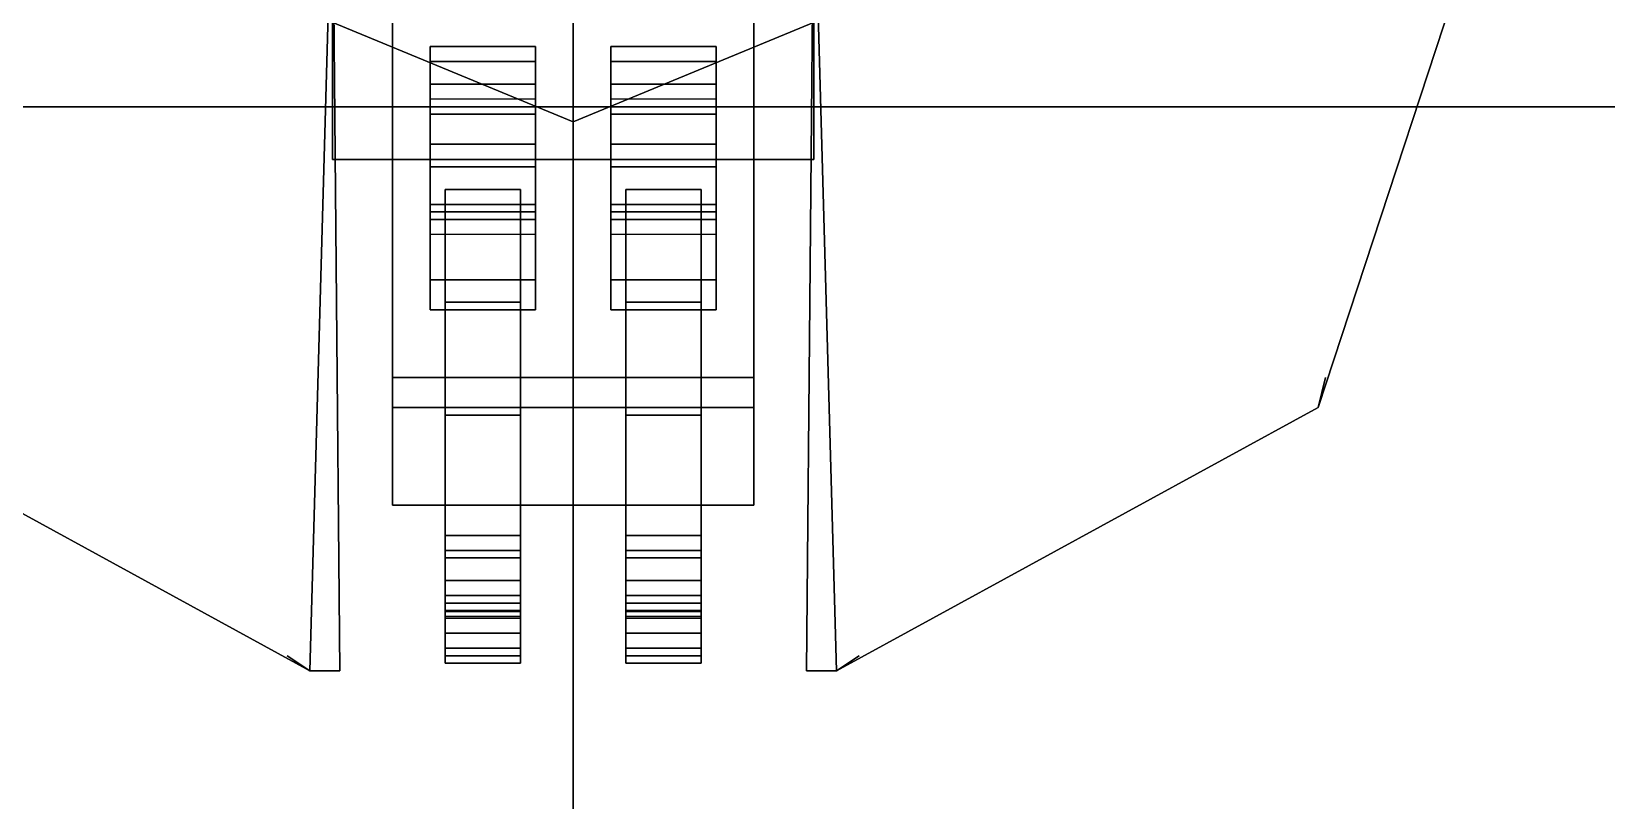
# Model space of a CAD drawing. Header units: millimetres. Extents: x -6 to 6, y -93 to 86.
# Drawn here: x -0.72 to 1.373, y -27.142 to -26.12 of the extents above; entities that cross this region are included whole.
import ezdxf

# ---------------------------------------------------------------- set-up
doc = ezdxf.new("R2010")
doc.units = ezdxf.units.MM
doc.layers.add('sleeve', color=5, linetype='Continuous')
doc.layers.add('turret', color=2, linetype='Continuous')

msp = doc.modelspace()

# ---------------------------------------------------------------- linework, layer by layer
for points in [[(3.04, -26.22, 5.08), (3.04, -19.19, 5.19), (-3.04, -19.19, 5.19), (-3.04, -26.22, 5.08)], [(5.9628, -21.917, 2.9464), (-5.9628, -21.917, 2.9464), (-5.911, -30.6546, 2.874), (5.911, -30.6546, 2.874)], [(0, -30.6546, -3.3786), (-1.4855, -30.6546, -3.1716), (-1.4855, -21.917, -3.5443), (0, -21.917, -3.741)], [(0, -21.917, -3.741), (1.4855, -21.917, -3.5443), (1.4855, -30.6546, -3.1716), (0, -30.6546, -3.3786)], [(1.94, -27.19, 7.37), (2.46, -25.75, 7.37), (-2.46, -25.75, 7.37), (-1.94, -27.19, 7.37)], [(3, -32.38, 5.11), (3.04, -26.22, 5.08), (-3.04, -26.22, 5.08), (-3, -32.38, 5.11)]]:
    msp.add_3dface(points)
at = {"layer": 'sleeve'}
for points in [[(0.24, -26.62, 9.19), (0.24, -25.59, 9.19), (-0.24, -25.59, 9.19), (-0.24, -26.62, 9.19)], [(-0.24, -26.58, 8.88), (-0.24, -25.59, 8.88), (0.24, -25.59, 8.88), (0.24, -26.58, 8.88)], [(-0.24, -25.59, 9.19), (-0.24, -25.59, 8.88), (-0.24, -26.58, 8.88), (-0.24, -26.58, 9.19)], [(0.24, -26.58, 8.88), (0.24, -25.59, 8.88), (0.24, -25.59, 9.19), (0.24, -26.58, 9.19)], [(-0.19, -26.14, 9.41), (-0.19, -26.16, 9.36), (-0.19, -26.27, 9.34), (-0.19, -26.23, 9.44)], [(-0.05, -26.23, 9.44), (-0.05, -26.14, 9.41), (-0.19, -26.14, 9.41), (-0.19, -26.23, 9.44)], [(-0.05, -26.14, 9.41), (-0.05, -26.16, 9.36), (-0.19, -26.16, 9.36), (-0.19, -26.14, 9.41)], [(-0.05, -26.27, 9.34), (-0.05, -26.16, 9.36), (-0.05, -26.14, 9.41), (-0.05, -26.23, 9.44)], [(0.19, -26.23, 9.44), (0.19, -26.14, 9.41), (0.05, -26.14, 9.41), (0.05, -26.23, 9.44)], [(0.05, -26.14, 9.41), (0.05, -26.16, 9.36), (0.05, -26.27, 9.34), (0.05, -26.23, 9.44)], [(0.19, -26.14, 9.41), (0.19, -26.16, 9.36), (0.05, -26.16, 9.36), (0.05, -26.14, 9.41)], [(0.19, -26.27, 9.34), (0.19, -26.16, 9.36), (0.19, -26.14, 9.41), (0.19, -26.23, 9.44)], [(-0.19, -26.16, 9.36), (-0.19, -26.19, 9.29), (-0.19, -26.29, 9.24), (-0.19, -26.27, 9.34)], [(-0.05, -26.16, 9.36), (-0.05, -26.19, 9.29), (-0.19, -26.19, 9.29), (-0.19, -26.16, 9.36)], [(-0.05, -26.29, 9.24), (-0.05, -26.19, 9.29), (-0.05, -26.16, 9.36), (-0.05, -26.27, 9.34)], [(0.19, -26.16, 9.36), (0.19, -26.19, 9.29), (0.05, -26.19, 9.29), (0.05, -26.16, 9.36)], [(0.05, -26.16, 9.36), (0.05, -26.19, 9.29), (0.05, -26.29, 9.24), (0.05, -26.27, 9.34)], [(0.19, -26.29, 9.24), (0.19, -26.19, 9.29), (0.19, -26.16, 9.36), (0.19, -26.27, 9.34)], [(-0.19, -26.19, 9.29), (-0.19, -26.21, 9.19), (-0.19, -26.3, 9.19), (-0.19, -26.29, 9.24)], [(-0.05, -26.19, 9.29), (-0.05, -26.21, 9.19), (-0.19, -26.21, 9.19), (-0.19, -26.19, 9.29)], [(-0.05, -26.3, 9.19), (-0.05, -26.21, 9.19), (-0.05, -26.19, 9.29), (-0.05, -26.29, 9.24)], [(0.05, -26.19, 9.29), (0.05, -26.21, 9.19), (0.05, -26.3, 9.19), (0.05, -26.29, 9.24)], [(0.19, -26.19, 9.29), (0.19, -26.21, 9.19), (0.05, -26.21, 9.19), (0.05, -26.19, 9.29)], [(0.19, -26.3, 9.19), (0.19, -26.21, 9.19), (0.19, -26.19, 9.29), (0.19, -26.29, 9.24)], [(-0.19, -26.23, 9.44), (-0.19, -26.27, 9.34), (-0.05, -26.27, 9.34), (-0.05, -26.23, 9.44)], [(0.05, -26.23, 9.44), (0.05, -26.27, 9.34), (0.19, -26.27, 9.34), (0.19, -26.23, 9.44)], [(-0.19, -26.27, 9.34), (-0.19, -26.29, 9.24), (-0.05, -26.29, 9.24), (-0.05, -26.27, 9.34)], [(0.05, -26.27, 9.34), (0.05, -26.29, 9.24), (0.19, -26.29, 9.24), (0.19, -26.27, 9.34)], [(-0.19, -26.29, 9.24), (-0.19, -26.3, 9.19), (-0.05, -26.3, 9.19), (-0.05, -26.29, 9.24)], [(0.05, -26.29, 9.24), (0.05, -26.3, 9.19), (0.19, -26.3, 9.19), (0.19, -26.29, 9.24)], [(-0.19, -26.3, 9.48), (-0.19, -26.35, 9.34), (-0.19, -26.45, 9.28), (-0.19, -26.36, 9.51)], [(-0.05, -26.3, 9.48), (-0.05, -26.35, 9.34), (-0.19, -26.35, 9.34), (-0.19, -26.3, 9.48)], [(-0.05, -26.36, 9.51), (-0.05, -26.3, 9.48), (-0.19, -26.3, 9.48), (-0.19, -26.36, 9.51)], [(-0.05, -26.45, 9.28), (-0.05, -26.35, 9.34), (-0.05, -26.3, 9.48), (-0.05, -26.36, 9.51)], [(0.05, -26.3, 9.48), (0.05, -26.35, 9.34), (0.05, -26.45, 9.28), (0.05, -26.36, 9.51)], [(0.19, -26.3, 9.48), (0.19, -26.35, 9.34), (0.05, -26.35, 9.34), (0.05, -26.3, 9.48)], [(0.19, -26.36, 9.51), (0.19, -26.3, 9.48), (0.05, -26.3, 9.48), (0.05, -26.36, 9.51)], [(0.19, -26.45, 9.28), (0.19, -26.35, 9.34), (0.19, -26.3, 9.48), (0.19, -26.36, 9.51)], [(-0.17, -26.48, 8.03), (-0.17, -26.33, 7.98), (-0.07, -26.33, 7.98), (-0.07, -26.48, 8.03)], [(-0.17, -26.48, 8.15), (-0.17, -26.33, 8.1), (-0.17, -26.33, 7.98), (-0.17, -26.48, 8.03)], [(-0.07, -26.48, 8.15), (-0.07, -26.33, 8.1), (-0.17, -26.33, 8.1), (-0.17, -26.48, 8.15)], [(-0.17, -26.33, 7.98), (-0.17, -26.33, 8.1), (-0.07, -26.33, 8.1), (-0.07, -26.33, 7.98)], [(-0.07, -26.33, 7.98), (-0.07, -26.33, 8.1), (-0.07, -26.48, 8.15), (-0.07, -26.48, 8.03)], [(0.07, -26.48, 8.03), (0.07, -26.33, 7.98), (0.17, -26.33, 7.98), (0.17, -26.48, 8.03)], [(0.07, -26.48, 8.15), (0.07, -26.33, 8.1), (0.07, -26.33, 7.98), (0.07, -26.48, 8.03)], [(0.17, -26.48, 8.15), (0.17, -26.33, 8.1), (0.07, -26.33, 8.1), (0.07, -26.48, 8.15)], [(0.07, -26.33, 7.98), (0.07, -26.33, 8.1), (0.17, -26.33, 8.1), (0.17, -26.33, 7.98)], [(0.17, -26.33, 7.98), (0.17, -26.33, 8.1), (0.17, -26.48, 8.15), (0.17, -26.48, 8.03)], [(-0.19, -26.35, 9.34), (-0.19, -26.37, 9.29), (-0.19, -26.49, 9.26), (-0.19, -26.45, 9.28)], [(-0.05, -26.35, 9.34), (-0.05, -26.37, 9.29), (-0.19, -26.37, 9.29), (-0.19, -26.35, 9.34)], [(-0.05, -26.49, 9.26), (-0.05, -26.37, 9.29), (-0.05, -26.35, 9.34), (-0.05, -26.45, 9.28)], [(0.05, -26.35, 9.34), (0.05, -26.37, 9.29), (0.05, -26.49, 9.26), (0.05, -26.45, 9.28)], [(0.19, -26.35, 9.34), (0.19, -26.37, 9.29), (0.05, -26.37, 9.29), (0.05, -26.35, 9.34)], [(0.19, -26.49, 9.26), (0.19, -26.37, 9.29), (0.19, -26.35, 9.34), (0.19, -26.45, 9.28)], [(-0.19, -26.36, 9.51), (-0.19, -26.45, 9.28), (-0.05, -26.45, 9.28), (-0.05, -26.36, 9.51)], [(-0.19, -26.37, 9.29), (-0.19, -26.39, 9.19), (-0.19, -26.49, 9.19), (-0.19, -26.49, 9.26)], [(-0.05, -26.49, 9.26), (-0.05, -26.37, 9.29), (-0.19, -26.37, 9.29), (-0.19, -26.49, 9.26)], [(-0.19, -26.49, 9.26), (-0.19, -26.37, 9.29), (-0.05, -26.37, 9.29), (-0.05, -26.49, 9.26)], [(-0.05, -26.37, 9.29), (-0.05, -26.39, 9.19), (-0.19, -26.39, 9.19), (-0.19, -26.37, 9.29)], [(-0.05, -26.49, 9.19), (-0.05, -26.39, 9.19), (-0.05, -26.37, 9.29), (-0.05, -26.49, 9.26)], [(0.05, -26.36, 9.51), (0.05, -26.45, 9.28), (0.19, -26.45, 9.28), (0.19, -26.36, 9.51)], [(0.05, -26.37, 9.29), (0.05, -26.39, 9.19), (0.05, -26.49, 9.19), (0.05, -26.49, 9.26)], [(0.19, -26.49, 9.26), (0.19, -26.37, 9.29), (0.05, -26.37, 9.29), (0.05, -26.49, 9.26)], [(0.05, -26.49, 9.26), (0.05, -26.37, 9.29), (0.19, -26.37, 9.29), (0.19, -26.49, 9.26)], [(0.19, -26.37, 9.29), (0.19, -26.39, 9.19), (0.05, -26.39, 9.19), (0.05, -26.37, 9.29)], [(0.19, -26.49, 9.19), (0.19, -26.39, 9.19), (0.19, -26.37, 9.29), (0.19, -26.49, 9.26)], [(-0.19, -26.45, 9.28), (-0.19, -26.49, 9.26), (-0.05, -26.49, 9.26), (-0.05, -26.45, 9.28)], [(0.05, -26.45, 9.28), (0.05, -26.49, 9.26), (0.19, -26.49, 9.26), (0.19, -26.45, 9.28)], [(-0.07, -26.63, 8.32), (-0.07, -26.48, 8.15), (-0.17, -26.48, 8.15), (-0.17, -26.63, 8.32)], [(-0.17, -26.63, 8.19), (-0.17, -26.48, 8.03), (-0.07, -26.48, 8.03), (-0.07, -26.63, 8.19)], [(-0.17, -26.63, 8.32), (-0.17, -26.48, 8.15), (-0.17, -26.48, 8.03), (-0.17, -26.63, 8.19)], [(-0.07, -26.48, 8.03), (-0.07, -26.48, 8.15), (-0.07, -26.63, 8.32), (-0.07, -26.63, 8.19)], [(0.17, -26.63, 8.32), (0.17, -26.48, 8.15), (0.07, -26.48, 8.15), (0.07, -26.63, 8.32)], [(0.07, -26.63, 8.19), (0.07, -26.48, 8.03), (0.17, -26.48, 8.03), (0.17, -26.63, 8.19)], [(0.07, -26.63, 8.32), (0.07, -26.48, 8.15), (0.07, -26.48, 8.03), (0.07, -26.63, 8.19)], [(0.17, -26.48, 8.03), (0.17, -26.48, 8.15), (0.17, -26.63, 8.32), (0.17, -26.63, 8.19)], [(-0.19, -26.49, 9.26), (-0.19, -26.49, 9.19), (-0.05, -26.49, 9.19), (-0.05, -26.49, 9.26)], [(0.05, -26.49, 9.26), (0.05, -26.49, 9.19), (0.19, -26.49, 9.19), (0.19, -26.49, 9.26)], [(-0.24, -26.58, 9.03), (-0.24, -26.58, 8.88), (0.24, -26.58, 8.88), (0.24, -26.58, 9.03)], [(-0.24, -26.75, 9.03), (-0.24, -26.58, 9.03), (0.24, -26.58, 9.03), (0.24, -26.75, 9.03)], [(-0.24, -26.58, 9.19), (-0.24, -26.58, 9.03), (-0.24, -26.62, 9.03), (-0.24, -26.62, 9.19)], [(0.24, -26.62, 9.03), (0.24, -26.58, 9.03), (0.24, -26.58, 9.19), (0.24, -26.62, 9.19)], [(0.24, -26.75, 9.13), (0.24, -26.62, 9.19), (-0.24, -26.62, 9.19), (-0.24, -26.75, 9.13)], [(-0.24, -26.62, 9.19), (-0.24, -26.62, 9.03), (-0.24, -26.75, 9.03), (-0.24, -26.75, 9.13)], [(0.24, -26.75, 9.03), (0.24, -26.62, 9.03), (0.24, -26.62, 9.19), (0.24, -26.75, 9.13)], [(-0.07, -26.79, 8.6), (-0.07, -26.63, 8.32), (-0.17, -26.63, 8.32), (-0.17, -26.79, 8.6)], [(-0.17, -26.85, 8.51), (-0.17, -26.63, 8.19), (-0.07, -26.63, 8.19), (-0.07, -26.85, 8.51)], [(-0.17, -26.79, 8.6), (-0.17, -26.63, 8.32), (-0.17, -26.63, 8.19), (-0.17, -26.85, 8.51)], [(-0.07, -26.63, 8.19), (-0.07, -26.63, 8.32), (-0.07, -26.79, 8.6), (-0.07, -26.85, 8.51)], [(0.17, -26.79, 8.6), (0.17, -26.63, 8.32), (0.07, -26.63, 8.32), (0.07, -26.79, 8.6)], [(0.07, -26.85, 8.51), (0.07, -26.63, 8.19), (0.17, -26.63, 8.19), (0.17, -26.85, 8.51)], [(0.07, -26.79, 8.6), (0.07, -26.63, 8.32), (0.07, -26.63, 8.19), (0.07, -26.85, 8.51)], [(0.17, -26.63, 8.19), (0.17, -26.63, 8.32), (0.17, -26.79, 8.6), (0.17, -26.85, 8.51)], [(-0.24, -26.75, 9.13), (-0.24, -26.75, 9.03), (0.24, -26.75, 9.03), (0.24, -26.75, 9.13)], [(-0.17, -26.81, 9.03), (-0.17, -26.75, 9.04), (-0.07, -26.75, 9.04), (-0.07, -26.81, 9.03)], [(-0.07, -26.82, 9.07), (-0.07, -26.75, 9.08), (-0.17, -26.75, 9.08), (-0.17, -26.82, 9.07)], [(-0.17, -26.75, 9.08), (-0.17, -26.75, 9.04), (-0.17, -26.81, 9.03), (-0.17, -26.82, 9.07)], [(-0.07, -26.81, 9.03), (-0.07, -26.75, 9.04), (-0.07, -26.75, 9.08), (-0.07, -26.82, 9.07)], [(0.07, -26.81, 9.03), (0.07, -26.75, 9.04), (0.17, -26.75, 9.04), (0.17, -26.81, 9.03)], [(0.17, -26.82, 9.07), (0.17, -26.75, 9.08), (0.07, -26.75, 9.08), (0.07, -26.82, 9.07)], [(0.07, -26.75, 9.08), (0.07, -26.75, 9.04), (0.07, -26.81, 9.03), (0.07, -26.82, 9.07)], [(0.17, -26.81, 9.03), (0.17, -26.75, 9.04), (0.17, -26.75, 9.08), (0.17, -26.82, 9.07)], [(-0.07, -26.87, 8.89), (-0.07, -26.79, 8.6), (-0.17, -26.79, 8.6), (-0.17, -26.87, 8.89)], [(-0.17, -26.87, 8.89), (-0.17, -26.79, 8.6), (-0.17, -26.85, 8.51), (-0.17, -26.92, 8.72)], [(-0.07, -26.85, 8.51), (-0.07, -26.79, 8.6), (-0.07, -26.87, 8.89), (-0.07, -26.92, 8.72)], [(0.17, -26.87, 8.89), (0.17, -26.79, 8.6), (0.07, -26.79, 8.6), (0.07, -26.87, 8.89)], [(0.07, -26.87, 8.89), (0.07, -26.79, 8.6), (0.07, -26.85, 8.51), (0.07, -26.92, 8.72)], [(0.17, -26.85, 8.51), (0.17, -26.79, 8.6), (0.17, -26.87, 8.89), (0.17, -26.92, 8.72)], [(-0.17, -26.8917, 8.9573), (-0.17, -26.81, 9.03), (-0.07, -26.81, 9.03), (-0.07, -26.8917, 8.9573)], [(-0.17, -26.82, 9.07), (-0.17, -26.81, 9.03), (-0.17, -26.8917, 8.9573), (-0.17, -26.8972, 9.0121)], [(-0.07, -26.8917, 8.9573), (-0.07, -26.81, 9.03), (-0.07, -26.82, 9.07), (-0.07, -26.8972, 9.0121)], [(0.07, -26.8917, 8.9573), (0.07, -26.81, 9.03), (0.17, -26.81, 9.03), (0.17, -26.8917, 8.9573)], [(0.07, -26.82, 9.07), (0.07, -26.81, 9.03), (0.07, -26.8917, 8.9573), (0.07, -26.8972, 9.0121)], [(0.17, -26.8917, 8.9573), (0.17, -26.81, 9.03), (0.17, -26.82, 9.07), (0.17, -26.8972, 9.0121)], [(-0.07, -26.8972, 9.0121), (-0.07, -26.82, 9.07), (-0.17, -26.82, 9.07), (-0.17, -26.8972, 9.0121)], [(0.17, -26.8972, 9.0121), (0.17, -26.82, 9.07), (0.07, -26.82, 9.07), (0.07, -26.8972, 9.0121)], [(-0.17, -26.92, 8.72), (-0.17, -26.85, 8.51), (-0.07, -26.85, 8.51), (-0.07, -26.92, 8.72)], [(0.07, -26.92, 8.72), (0.07, -26.85, 8.51), (0.17, -26.85, 8.51), (0.17, -26.92, 8.72)], [(-0.07, -26.89, 8.94), (-0.07, -26.87, 8.89), (-0.17, -26.87, 8.89), (-0.17, -26.89, 8.94)], [(-0.17, -26.89, 8.94), (-0.17, -26.87, 8.89), (-0.17, -26.92, 8.72), (-0.17, -26.95, 8.87)], [(-0.07, -26.92, 8.72), (-0.07, -26.87, 8.89), (-0.07, -26.89, 8.94), (-0.07, -26.95, 8.87)], [(0.17, -26.89, 8.94), (0.17, -26.87, 8.89), (0.07, -26.87, 8.89), (0.07, -26.89, 8.94)], [(0.07, -26.89, 8.94), (0.07, -26.87, 8.89), (0.07, -26.92, 8.72), (0.07, -26.95, 8.87)], [(0.17, -26.92, 8.72), (0.17, -26.87, 8.89), (0.17, -26.89, 8.94), (0.17, -26.95, 8.87)], [(-0.17, -26.88, 9.24), (-0.17, -26.89, 9.14), (-0.17, -26.95, 9.19), (-0.17, -26.94, 9.25)], [(-0.07, -26.88, 9.24), (-0.07, -26.89, 9.14), (-0.17, -26.89, 9.14), (-0.17, -26.88, 9.24)], [(-0.07, -26.94, 9.25), (-0.07, -26.88, 9.24), (-0.17, -26.88, 9.24), (-0.17, -26.94, 9.25)], [(-0.07, -26.89, 9.14), (-0.07, -26.9, 9.04), (-0.17, -26.9, 9.04), (-0.17, -26.89, 9.14)], [(-0.17, -26.89, 9.14), (-0.17, -26.9, 9.04), (-0.17, -26.96, 9.03), (-0.17, -26.95, 9.19)], [(-0.07, -26.9, 9.04), (-0.07, -26.89, 8.94), (-0.17, -26.89, 8.94), (-0.17, -26.9, 9.04)], [(-0.17, -26.9, 9.04), (-0.17, -26.89, 8.94), (-0.17, -26.95, 8.87), (-0.17, -26.96, 9.03)], [(-0.07, -26.95, 9.19), (-0.07, -26.89, 9.14), (-0.07, -26.88, 9.24), (-0.07, -26.94, 9.25)], [(-0.07, -26.96, 9.03), (-0.07, -26.9, 9.04), (-0.07, -26.89, 9.14), (-0.07, -26.95, 9.19)], [(-0.07, -26.95, 8.87), (-0.07, -26.89, 8.94), (-0.07, -26.9, 9.04), (-0.07, -26.96, 9.03)], [(0.07, -26.88, 9.24), (0.07, -26.89, 9.14), (0.07, -26.95, 9.19), (0.07, -26.94, 9.25)], [(0.17, -26.88, 9.24), (0.17, -26.89, 9.14), (0.07, -26.89, 9.14), (0.07, -26.88, 9.24)], [(0.17, -26.94, 9.25), (0.17, -26.88, 9.24), (0.07, -26.88, 9.24), (0.07, -26.94, 9.25)], [(0.17, -26.89, 9.14), (0.17, -26.9, 9.04), (0.07, -26.9, 9.04), (0.07, -26.89, 9.14)], [(0.07, -26.89, 9.14), (0.07, -26.9, 9.04), (0.07, -26.96, 9.03), (0.07, -26.95, 9.19)], [(0.17, -26.9, 9.04), (0.17, -26.89, 8.94), (0.07, -26.89, 8.94), (0.07, -26.9, 9.04)], [(0.07, -26.9, 9.04), (0.07, -26.89, 8.94), (0.07, -26.95, 8.87), (0.07, -26.96, 9.03)], [(0.17, -26.95, 9.19), (0.17, -26.89, 9.14), (0.17, -26.88, 9.24), (0.17, -26.94, 9.25)], [(0.17, -26.96, 9.03), (0.17, -26.9, 9.04), (0.17, -26.89, 9.14), (0.17, -26.95, 9.19)], [(0.17, -26.95, 8.87), (0.17, -26.89, 8.94), (0.17, -26.9, 9.04), (0.17, -26.96, 9.03)], [(-0.17, -26.95, 8.87), (-0.17, -26.92, 8.72), (-0.07, -26.92, 8.72), (-0.07, -26.95, 8.87)], [(0.07, -26.95, 8.87), (0.07, -26.92, 8.72), (0.17, -26.92, 8.72), (0.17, -26.95, 8.87)], [(-0.17, -26.94, 9.25), (-0.17, -26.95, 9.19), (-0.07, -26.95, 9.19), (-0.07, -26.94, 9.25)], [(0.07, -26.94, 9.25), (0.07, -26.95, 9.19), (0.17, -26.95, 9.19), (0.17, -26.94, 9.25)], [(-0.17, -26.95, 9.19), (-0.17, -26.96, 9.03), (-0.07, -26.96, 9.03), (-0.07, -26.95, 9.19)], [(-0.17, -26.96, 9.03), (-0.17, -26.95, 8.87), (-0.07, -26.95, 8.87), (-0.07, -26.96, 9.03)], [(0.07, -26.95, 9.19), (0.07, -26.96, 9.03), (0.17, -26.96, 9.03), (0.17, -26.95, 9.19)], [(0.07, -26.96, 9.03), (0.07, -26.95, 8.87), (0.17, -26.95, 8.87), (0.17, -26.96, 9.03)]]:
    msp.add_3dface(points, dxfattribs=at)
at = {"layer": 'turret'}
for points in [[(0.32, -26.29, 8.15), (0.32, -25.46, 8.15), (-0.32, -25.46, 8.15), (-0.32, -26.29, 8.15)], [(-0.32, -25.46, 8.15), (-0.32, -25.46, 7.64), (-0.32, -26.29, 7.64), (-0.32, -26.29, 8.15)], [(0.32, -26.29, 7.64), (0.32, -25.46, 7.64), (0.32, -25.46, 8.15), (0.32, -26.29, 8.15)], [(0.4879, -26.0379, 7.64), (-0.69, -25.55, 7.64), (-0.4879, -26.0379, 7.64), (0, -26.24, 7.64)], [(-0.35, -26.97, 8.02), (-0.32, -25.89, 8.02), (-1.23, -25.89, 8.02), (-0.99, -26.62, 8.02)], [(-0.99, -26.62, 8.02), (-1.23, -25.89, 8.02), (-0.32, -25.89, 8.02), (-0.35, -26.97, 8.02)], [(-0.35, -26.97, 8.02), (-0.32, -25.89, 8.02), (-0.32, -25.89, 8.02), (-0.31, -26.97, 8.02)], [(-0.31, -26.97, 8.02), (-0.32, -25.89, 8.02), (-0.32, -25.89, 8.02), (-0.35, -26.97, 8.02)], [(0.35, -26.97, 8.02), (0.32, -25.89, 8.02), (0.32, -25.89, 8.02), (0.31, -26.97, 8.02)], [(0.31, -26.97, 8.02), (0.32, -25.89, 8.02), (0.32, -25.89, 8.02), (0.35, -26.97, 8.02)], [(0.99, -26.62, 8.02), (1.23, -25.89, 8.02), (0.32, -25.89, 8.02), (0.35, -26.97, 8.02)], [(0.35, -26.97, 8.02), (0.32, -25.89, 8.02), (1.23, -25.89, 8.02), (0.99, -26.62, 8.02)], [(0.99, -26.62, 9.07), (1.23, -25.89, 9.07), (1.23, -25.89, 9.03), (0.99, -26.62, 9.03)], [(0.99, -26.62, 9.03), (1.23, -25.89, 9.03), (1.23, -25.89, 9.07), (0.99, -26.62, 9.07)], [(0.99, -26.62, 8.02), (1.23, -25.89, 8.02), (1.23, -25.89, 8.15), (0.99, -26.62, 8.15)], [(0.99, -26.62, 8.15), (1.23, -25.89, 8.15), (1.23, -25.89, 8.02), (0.99, -26.62, 8.02)], [(-0.4879, -26.0379, 7.37), (0, -26.24, 7.37), (0, -26.24, 7.64), (-0.4879, -26.0379, 7.64)], [(0, -26.24, 7.37), (0.4879, -26.0379, 7.37), (0.4879, -26.0379, 7.64), (0, -26.24, 7.64)], [(-0.32, -26.29, 8.15), (-0.32, -26.29, 7.64), (0.32, -26.29, 7.64), (0.32, -26.29, 8.15)], [(0.99, -26.62, 9.03), (1, -26.58, 9.03), (1, -26.58, 8.02), (0.99, -26.62, 8.02)], [(0.99, -26.62, 8.02), (1, -26.58, 8.02), (1, -26.58, 9.03), (0.99, -26.62, 9.03)], [(-0.35, -26.97, 9.03), (-0.99, -26.62, 9.03), (-0.99, -26.62, 9.07), (-0.35, -26.97, 9.07)], [(-0.35, -26.97, 9.07), (-0.99, -26.62, 9.07), (-0.99, -26.62, 9.03), (-0.35, -26.97, 9.03)], [(-0.35, -26.97, 8.02), (-0.99, -26.62, 8.02), (-0.99, -26.62, 8.15), (-0.35, -26.97, 8.15)], [(-0.35, -26.97, 8.15), (-0.99, -26.62, 8.15), (-0.99, -26.62, 8.02), (-0.35, -26.97, 8.02)], [(0.35, -26.97, 9.07), (0.99, -26.62, 9.07), (0.99, -26.62, 9.03), (0.35, -26.97, 9.03)], [(0.35, -26.97, 9.03), (0.99, -26.62, 9.03), (0.99, -26.62, 9.07), (0.35, -26.97, 9.07)], [(0.35, -26.97, 8.15), (0.99, -26.62, 8.15), (0.99, -26.62, 8.02), (0.35, -26.97, 8.02)], [(0.35, -26.97, 8.02), (0.99, -26.62, 8.02), (0.99, -26.62, 8.15), (0.35, -26.97, 8.15)], [(-0.35, -26.97, 9.03), (-0.38, -26.95, 9.03), (-0.38, -26.95, 8.02), (-0.35, -26.97, 8.02)], [(-0.35, -26.97, 8.02), (-0.38, -26.95, 8.02), (-0.38, -26.95, 9.03), (-0.35, -26.97, 9.03)], [(0.35, -26.97, 8.02), (0.38, -26.95, 8.02), (0.38, -26.95, 9.03), (0.35, -26.97, 9.03)], [(0.35, -26.97, 9.03), (0.38, -26.95, 9.03), (0.38, -26.95, 8.02), (0.35, -26.97, 8.02)], [(-0.31, -26.97, 9.07), (-0.35, -26.97, 9.07), (-0.35, -26.97, 9.03), (-0.31, -26.97, 9.03)], [(-0.31, -26.97, 9.03), (-0.35, -26.97, 9.03), (-0.35, -26.97, 9.07), (-0.31, -26.97, 9.07)], [(-0.31, -26.97, 8.15), (-0.35, -26.97, 8.15), (-0.35, -26.97, 8.02), (-0.31, -26.97, 8.02)], [(-0.31, -26.97, 8.02), (-0.35, -26.97, 8.02), (-0.35, -26.97, 8.15), (-0.31, -26.97, 8.15)], [(0.31, -26.97, 9.07), (0.35, -26.97, 9.07), (0.35, -26.97, 9.03), (0.31, -26.97, 9.03)], [(0.31, -26.97, 9.03), (0.35, -26.97, 9.03), (0.35, -26.97, 9.07), (0.31, -26.97, 9.07)], [(0.31, -26.97, 8.15), (0.35, -26.97, 8.15), (0.35, -26.97, 8.02), (0.31, -26.97, 8.02)], [(0.31, -26.97, 8.02), (0.35, -26.97, 8.02), (0.35, -26.97, 8.15), (0.31, -26.97, 8.15)]]:
    msp.add_3dface(points, dxfattribs=at)

doc.saveas('drawing.dxf')
